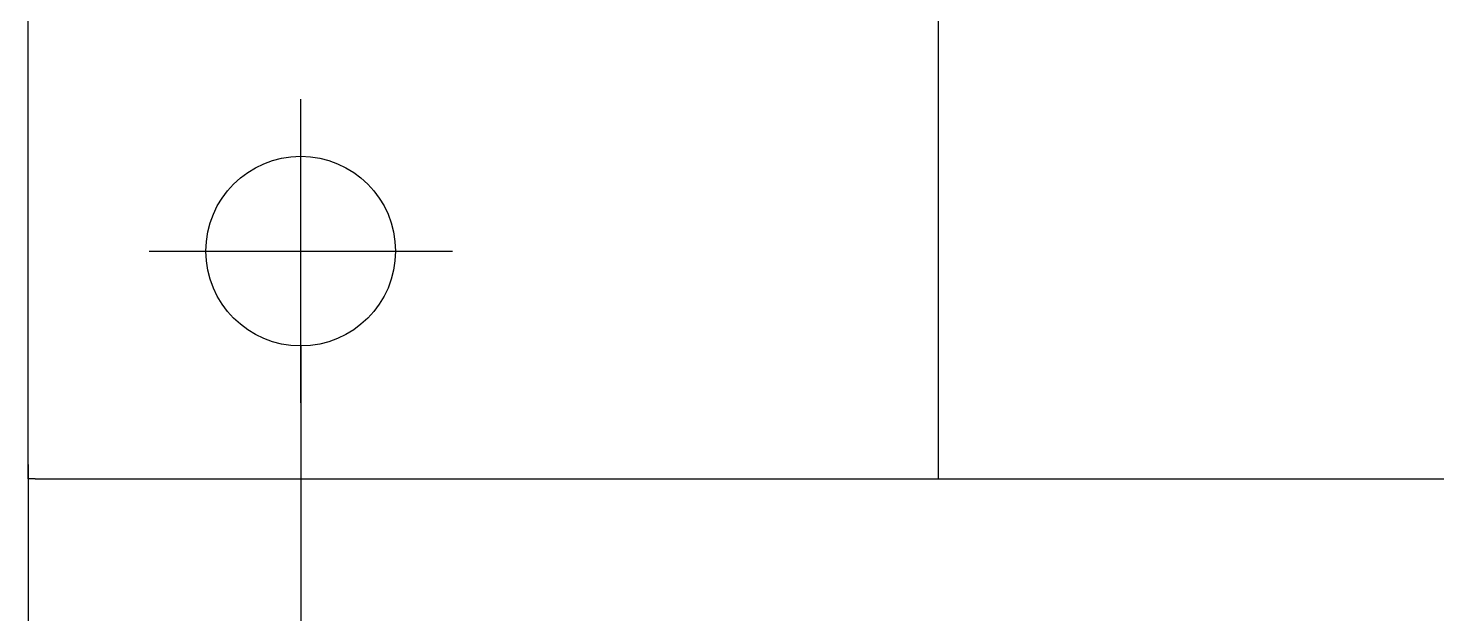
# Model space of a CAD drawing. Extents: x 667 to 1244, y -9 to 355.
# Drawn here: x 949.37 to 967.94, y 61.46 to 69.18 of the extents above; entities that cross this region are included whole.
import ezdxf

# ---------------------------------------------------------------- set-up
doc = ezdxf.new("R2010")
doc.units = 0
doc.header["$MEASUREMENT"] = 0
doc.layers.get('0').update_dxf_attribs({"linetype": 'CONTINUOUS'})

msp = doc.modelspace()

# ---------------------------------------------------------------- linework, layer by layer
at = {"lineweight": 30, "ltscale": 5}
for p, q in [((949.366, 63.238), (949.366, 128.738)), ((961.366, 102.928), (961.366, 63.238)), ((949.366, 63.426), (949.366, 48.117)), ((949.46, 63.238), (1213.554, 63.238)), ((949.46, 63.238), (1129.648, 63.238)), ((949.46, 63.238), (1177.148, 63.238))]:
    msp.add_line(p, q, dxfattribs=at)
at = {"lineweight": 30}
for p, q in [((952.96, 64.238), (952.96, 68.238)), ((950.96, 66.238), (954.96, 66.238)), ((952.96, 64.988), (952.96, 56.078)), ((949.46, 63.238), (949.366, 63.238))]:
    msp.add_line(p, q, dxfattribs=at)
at = {"lineweight": 30, "ltscale": 5}
msp.add_circle((952.96, 66.238), 1.25, dxfattribs=at)

doc.saveas('drawing.dxf')
